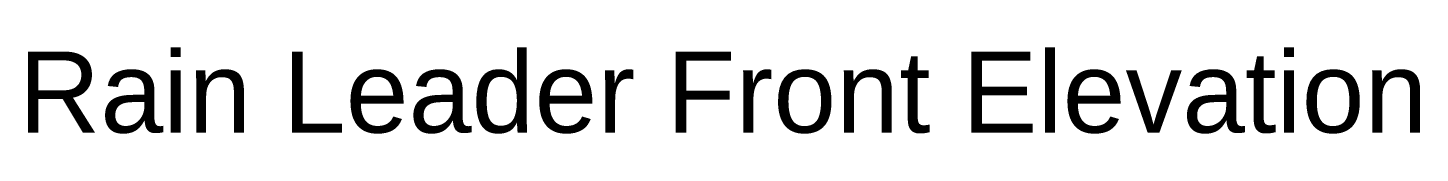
# Model space of a CAD drawing. Header units: inches. Extents: x 1550 to 1938, y 1113 to 1725.
# Drawn here: x 1873.7 to 1938.1, y 1240.5 to 1244.5 of the extents above; entities that cross this region are included whole.
import ezdxf
from ezdxf.enums import TextEntityAlignment as Align

# ---------------------------------------------------------------- set-up
doc = ezdxf.new("R2010")
doc.units = ezdxf.units.IN
doc.header["$LTSCALE"] = 4
doc.header["$MEASUREMENT"] = 0
doc.layers.add('G-Anno-Ttlb', color=213, linetype='Continuous', lineweight=50)
doc.styles.add('Arch-Dim', font='arial.ttf', dxfattribs={"width": 0.75})
doc.styles.add('RomanS', font='romans.shx')

# ---------------------------------------------------------------- blocks, each defined once
blk = doc.blocks.new('Anno_Title_T2')
at = {"color": 0, "linetype": 'ByBlock', "lineweight": -2, "style": 'RomanS'}
blk.add_attdef('TITLE', (0, 0.5), '', height=1.25, dxfattribs=at)
blk.add_attdef('SCALE', text='', height=0.75, dxfattribs=at).set_placement((0, -0.5), align=Align.TOP_LEFT)

msp = doc.modelspace()

# ---------------------------------------------------------------- block references
at = {"layer": 'G-Anno-Ttlb'}
ref = msp.add_blockref('Anno_Title_T2', (1873.25012, 1239.00508), dxfattribs=dict(at, xscale=3, yscale=3, zscale=3))
ref.add_attrib('TITLE', 'Rain Leader Front Elevation', (1873.25012, 1240.50508), dxfattribs={"layer": '0', "color": 0, "linetype": 'ByBlock', "lineweight": -2, "height": 3.75, "style": 'Arch-Dim'})

doc.saveas('drawing.dxf')
